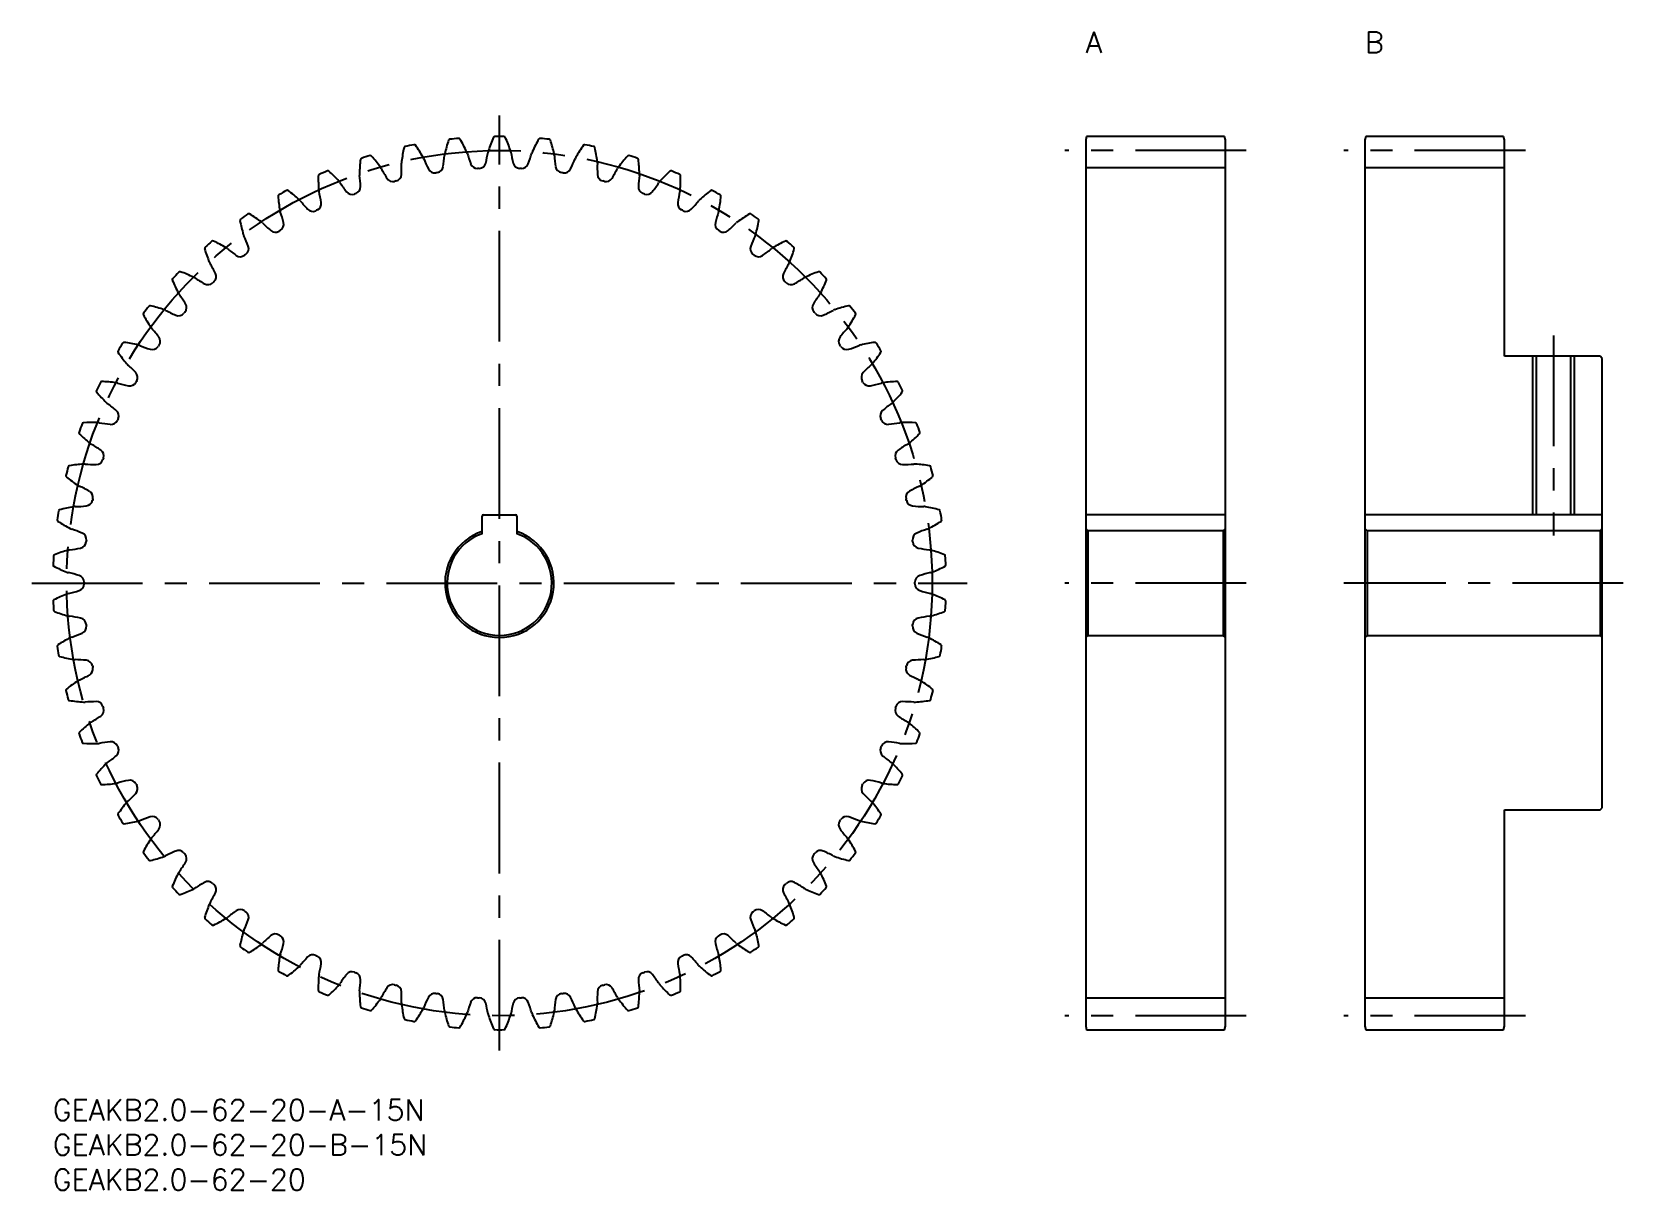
# Model space of a CAD drawing. Extents: x -3 to 225, y -13 to 153.
import ezdxf

# ---------------------------------------------------------------- set-up
doc = ezdxf.new("R2010")
doc.units = 0
doc.header["$LTSCALE"] = 0.5
doc.linetypes.add('CENTER', pattern=[50.8, 31.75, -6.35, 6.35, -6.35])
for name, color, linetype in [('MSM_CENTER', 1, 'CENTER'), ('MSM_CONTINUOUS', 7, 'CONTINUOUS'), ('MSM_NARROW', 5, 'CONTINUOUS'), ('MSM_PART_NUMBER', 7, 'CONTINUOUS')]:
    doc.layers.add(name, color=color, linetype=linetype)
doc.styles.get("Standard").update_dxf_attribs({"font": 'txt.shx', "height": 1, "bigfont": 'bigfont.shx'})

# ---------------------------------------------------------------- blocks, each defined once
blk = doc.blocks.new('*U3')
at = {"layer": 'MSM_PART_NUMBER'}
blk.add_text('GEAKB2.0-62-20-B-15N', height=3, dxfattribs=at).set_placement((0, -8))
blk = doc.blocks.new('*U4')
at = {"layer": 'MSM_PART_NUMBER'}
blk.add_text('GEAKB2.0-62-20-A-15N', height=3, dxfattribs=at).set_placement((0, -3))
blk = doc.blocks.new('*U5')
at = {"layer": 'MSM_PART_NUMBER'}
blk.add_text('GEAKB2.0-62-20', height=3, dxfattribs=at).set_placement((0, -13))
blk = doc.blocks.new('*U6')
at = {"layer": 'MSM_PART_NUMBER'}
blk.add_text('A', height=3, dxfattribs=at).set_placement((148, 150))
blk = doc.blocks.new('*U7')
at = {"layer": 'MSM_PART_NUMBER'}
blk.add_text('B', height=3, dxfattribs=at).set_placement((188, 150))

msp = doc.modelspace()

# ---------------------------------------------------------------- linework, layer by layer
at = {"layer": 'MSM_CENTER'}
for p, q in [((64, 7), (64, 141)), ((171, 136), (145, 136)), ((211, 136), (185, 136)), ((215, 109.5), (215, 80.8)), ((-3, 74), (131, 74)), ((171, 74), (145, 74)), ((225, 74), (185, 74)), ((171, 12), (145, 12)), ((211, 12), (185, 12))]:
    msp.add_line(p, q, dxfattribs=at)
msp.add_circle((64, 74), 62, dxfattribs=at)
at = {"layer": 'MSM_CONTINUOUS'}
for p, q in [((148.13, 138), (148, 137.5)), ((148, 137.5), (148, 10.5)), ((167.87, 138), (148.13, 138)), ((168, 137.5), (167.87, 138)), ((168, 10.5), (168, 137.5)), ((188.13, 138), (188, 137.5)), ((188, 137.5), (188, 10.5)), ((207.87, 138), (188.13, 138)), ((208, 137.5), (207.87, 138)), ((208, 106.5), (208, 137.5)), ((168, 133.5), (148, 133.5)), ((208, 133.5), (188, 133.5)), ((221.7, 106.5), (208, 106.5)), ((212.54, 106.5), (212.54, 83.8)), ((217.46, 106.5), (217.46, 83.8)), ((222, 106.2), (221.7, 106.5)), ((222, 41.8), (222, 106.2)), ((61.5, 81.07), (61.5, 83.6)), ((61.7, 83.8), (66.3, 83.8)), ((66.5, 83.6), (66.5, 81.07)), ((168, 83.8), (148, 83.8)), ((222, 83.8), (188, 83.8)), ((148, 81.8), (148.3, 81.5)), ((148.3, 81.5), (148.3, 66.5)), ((167.7, 81.5), (148.3, 81.5)), ((167.7, 81.5), (168, 81.8)), ((167.7, 81.5), (167.7, 66.5)), ((188, 81.8), (188.3, 81.5)), ((188.3, 81.5), (188.3, 66.5)), ((221.7, 81.5), (188.3, 81.5)), ((221.7, 81.5), (222, 81.8)), ((221.7, 81.5), (221.7, 66.5)), ((148.3, 66.5), (148, 66.2)), ((148.3, 66.5), (167.7, 66.5)), ((168, 66.2), (167.7, 66.5)), ((188.3, 66.5), (188, 66.2)), ((188.3, 66.5), (221.7, 66.5)), ((222, 66.2), (221.7, 66.5)), ((208, 10.5), (208, 41.5)), ((208, 41.5), (221.7, 41.5)), ((221.7, 41.5), (222, 41.8)), ((168, 14.5), (148, 14.5)), ((208, 14.5), (188, 14.5)), ((148, 10.5), (148.13, 10)), ((148.13, 10), (167.87, 10)), ((167.87, 10), (168, 10.5)), ((188, 10.5), (188.13, 10)), ((188.13, 10), (207.87, 10)), ((207.87, 10), (208, 10.5))]:
    msp.add_line(p, q, dxfattribs=at)
for centre, radius, start, end in [((64, 74), 64, 101.0336, 102.1922), ((51.79, 136.62), 0.2, 35.8161, 101.0336), ((76.32, 130.94), 20.67, 161.6032, 167.2581), ((56.9, 137.4), 0.2, 96.3858, 161.6032), ((64, 74), 64, 95.2271, 96.3858), ((58.19, 137.53), 0.2, 30.0097, 95.2271), ((40.46, 127.3), 20.67, 24.3548, 30.0097), ((82.02, 129.41), 20.67, 155.7968, 161.4516), ((63.35, 137.8), 0.2, 90.5793, 155.7968), ((64, 74), 64, 89.4207, 90.5793), ((64.65, 137.8), 0.2, 24.2032, 89.4207), ((45.98, 129.41), 20.67, 18.5484, 24.2032), ((87.54, 127.3), 20.67, 149.9903, 155.6452), ((69.81, 137.53), 0.2, 84.7729, 149.9903), ((64, 74), 64, 83.6142, 84.7729), ((71.1, 137.4), 0.2, 18.3968, 83.6142), ((51.68, 130.94), 20.67, 12.7419, 18.3968), ((76.21, 136.62), 0.2, 78.9664, 144.1839), ((64, 74), 64, 77.8078, 78.9664), ((64.61, 132.26), 20.67, 173.2161, 178.871), ((44.29, 134.68), 0.2, 107.9987, 173.2161), ((64, 74), 64, 106.84, 107.9987), ((45.52, 135.06), 0.2, 41.6226, 106.84), ((30.22, 121.47), 20.67, 35.9677, 41.6226), ((70.5, 131.9), 20.67, 167.4097, 173.0645), ((50.53, 136.36), 0.2, 102.1922, 167.4097), ((35.19, 124.64), 20.67, 30.1613, 35.8161), ((51.63, 134.2), 1.66, 22.0001, 30.1613), ((76.15, 144.12), 24.8, 202.0344, 205.7409), ((31.41, 137.27), 24.8, 351.6785, 355.385), ((57.78, 135.14), 1.66, 167.2581, 175.4193), ((57.78, 135.14), 1.66, 16.1936, 24.3548), ((83.19, 142.53), 24.8, 196.2279, 199.9344), ((37.98, 140.24), 24.8, 345.872, 349.5785), ((64, 135.45), 1.66, 161.4516, 169.6128), ((64, 135.45), 1.66, 10.3872, 18.5484), ((90.02, 140.24), 24.8, 190.4215, 194.128), ((44.81, 142.53), 24.8, 340.0656, 343.7721), ((70.22, 135.14), 1.66, 155.6451, 163.8064), ((70.22, 135.14), 1.66, 4.5807, 12.7419), ((96.59, 137.27), 24.8, 184.615, 188.3215), ((51.85, 144.12), 24.8, 334.2591, 337.9656), ((76.37, 134.2), 1.66, 149.8387, 157.9999), ((92.81, 124.64), 20.67, 144.1839, 149.8387), ((77.47, 136.36), 0.2, 12.5903, 77.8078), ((57.5, 131.9), 20.67, 6.9355, 12.5903), ((97.78, 121.47), 20.67, 138.3774, 144.0323), ((82.48, 135.06), 0.2, 73.16, 138.3774), ((64, 74), 64, 72.0013, 73.16), ((83.71, 134.68), 0.2, 6.7839, 72.0013), ((63.39, 132.26), 20.67, 1.129, 6.7839), ((38.25, 132.37), 0.2, 113.8051, 179.0226), ((58.71, 132.02), 20.67, 179.0226, 184.6774), ((64, 74), 64, 112.6465, 113.8051), ((39.43, 132.88), 0.2, 47.429, 112.6465), ((25.59, 117.81), 20.67, 41.7742, 47.429), ((45.6, 132.63), 1.66, 178.871, 187.0322), ((19.34, 129.41), 24.8, 3.2914, 6.9979), ((45.6, 132.63), 1.66, 27.8065, 35.9677), ((69, 144.99), 24.8, 207.8408, 211.5473), ((48.96, 132.6), 1, 284.3986, 357.4849), ((25.18, 133.64), 24.8, 357.4849, 1.1914), ((51.63, 134.2), 1.66, 173.0645, 181.2257), ((54.72, 133.78), 1, 205.7409, 278.8272), ((64, 74), 59.5, 98.5921, 98.8272), ((54.96, 133.82), 1, 278.5921, 351.6785), ((60.81, 134.42), 1, 199.9344, 273.0208), ((64, 74), 59.5, 92.7857, 93.0208), ((61.06, 134.43), 1, 272.7857, 345.872), ((66.94, 134.43), 1, 194.128, 267.2143), ((64, 74), 59.5, 86.9792, 87.2143), ((67.19, 134.42), 1, 266.9792, 340.0656), ((73.04, 133.82), 1, 188.3215, 261.4079), ((64, 74), 59.5, 81.1728, 81.4079), ((73.28, 133.78), 1, 261.1728, 334.2591), ((76.37, 134.2), 1.66, 358.7743, 6.9355), ((102.82, 133.64), 24.8, 178.8086, 182.5151), ((79.04, 132.6), 1, 182.5151, 255.6014), ((59, 144.99), 24.8, 328.4527, 332.1592), ((82.4, 132.63), 1.66, 144.0322, 152.1935), ((108.66, 129.41), 24.8, 173.0021, 176.7086), ((82.4, 132.63), 1.66, 352.9678, 1.129), ((102.41, 117.81), 20.67, 132.571, 138.2258), ((88.57, 132.88), 0.2, 67.3535, 132.571), ((64, 74), 64, 66.1949, 67.3535), ((89.75, 132.37), 0.2, 0.9774, 66.1949), ((69.29, 132.02), 20.67, 355.3226, 0.9774), ((64, 74), 64, 118.4529, 119.6116), ((33.6, 130.09), 0.2, 53.2355, 118.4529), ((21.35, 113.7), 20.67, 47.5806, 53.2355), ((39.77, 130.47), 1.66, 184.6774, 192.8386), ((13.97, 124.61), 24.8, 9.0978, 12.8043), ((39.77, 130.47), 1.66, 33.613, 41.7742), ((61.79, 145.13), 24.8, 213.6473, 217.3538), ((42.87, 130.69), 1, 217.3538, 290.4401), ((43.1, 130.78), 1, 290.205, 3.2914), ((48.72, 132.54), 1, 211.5473, 284.6337), ((64, 74), 59.5, 104.3986, 104.6337), ((64, 74), 59.5, 75.3663, 75.6014), ((79.28, 132.54), 1, 255.3663, 328.4527), ((84.9, 130.78), 1, 176.7086, 249.795), ((85.13, 130.69), 1, 249.5599, 322.6462), ((66.21, 145.13), 24.8, 322.6462, 326.3527), ((88.23, 130.47), 1.66, 138.2258, 146.387), ((114.03, 124.61), 24.8, 167.1957, 170.9022), ((88.23, 130.47), 1.66, 347.1614, 355.3226), ((106.65, 113.7), 20.67, 126.7645, 132.4194), ((94.4, 130.09), 0.2, 61.5471, 126.7645), ((64, 74), 64, 60.3884, 61.5471), ((32.48, 129.47), 0.2, 119.6116, 184.829), ((52.87, 131.19), 20.67, 184.829, 190.4839), ((34.18, 127.73), 1.66, 39.4194, 47.5806), ((54.61, 144.54), 24.8, 219.4537, 223.1602), ((37.47, 128.37), 1, 296.0115, 9.0978), ((64, 74), 59.5, 110.205, 110.4401), ((64, 74), 59.5, 69.5599, 69.795), ((90.53, 128.37), 1, 170.9022, 243.9885), ((73.39, 144.54), 24.8, 316.8398, 320.5463), ((93.82, 127.73), 1.66, 132.4193, 140.5806), ((75.13, 131.19), 20.67, 349.5161, 355.171), ((95.52, 129.47), 0.2, 355.171, 60.3884), ((27.03, 125.99), 0.2, 125.418, 190.6355), ((47.14, 129.77), 20.67, 190.6355, 196.2903), ((64, 74), 64, 124.2594, 125.418), ((28.08, 126.73), 0.2, 59.042, 124.2594), ((17.56, 109.18), 20.67, 53.3871, 59.042), ((28.89, 124.44), 1.66, 45.2259, 53.3871), ((47.52, 143.23), 24.8, 225.2602, 228.9667), ((34.18, 127.73), 1.66, 190.4839, 198.6451), ((9.1, 119.29), 24.8, 14.9043, 18.6108), ((32.1, 125.41), 1, 301.8179, 14.9043), ((37.24, 128.26), 1, 223.1602, 296.2466), ((64, 74), 59.5, 116.0115, 116.2466), ((64, 74), 59.5, 63.7534, 63.9885), ((90.76, 128.26), 1, 243.7534, 316.8398), ((95.9, 125.41), 1, 165.0957, 238.1821), ((118.9, 119.29), 24.8, 161.3892, 165.0957), ((93.82, 127.73), 1.66, 341.3549, 349.5161), ((80.48, 143.23), 24.8, 311.0333, 314.7398), ((99.11, 124.44), 1.66, 126.6129, 134.7741), ((110.44, 109.18), 20.67, 120.958, 126.6129), ((99.92, 126.73), 0.2, 55.7406, 120.9581), ((64, 74), 64, 54.582, 55.7406), ((80.86, 129.77), 20.67, 343.7097, 349.3645), ((100.97, 125.99), 0.2, 349.3645, 54.5819), ((28.89, 124.44), 1.66, 196.2903, 204.4515), ((4.8, 113.5), 24.8, 20.7107, 24.4172), ((31.89, 125.28), 1, 228.9667, 302.053), ((64, 74), 59.5, 121.8179, 122.053), ((64, 74), 59.5, 57.947, 58.1821), ((96.11, 125.28), 1, 237.947, 311.0333), ((123.2, 113.5), 24.8, 155.5828, 159.2893), ((99.11, 124.44), 1.66, 335.5485, 343.7097), ((21.96, 121.99), 0.2, 131.2245, 196.4419), ((41.58, 127.78), 20.67, 196.4419, 202.0968), ((64, 74), 64, 130.0658, 131.2245), ((22.93, 122.83), 0.2, 64.8484, 130.0658), ((14.24, 104.3), 20.67, 59.1935, 64.8484), ((23.97, 120.63), 1.66, 51.0323, 59.1935), ((40.6, 141.21), 24.8, 231.0666, 234.7731), ((26.87, 121.77), 1, 234.7731, 307.8595), ((64, 74), 59.5, 127.6244, 127.8595), ((27.07, 121.92), 1, 307.6244, 20.7107), ((100.93, 121.92), 1, 159.2893, 232.3756), ((64, 74), 59.5, 52.1405, 52.3756), ((101.13, 121.77), 1, 232.1405, 305.2269), ((87.4, 141.21), 24.8, 305.2269, 308.9334), ((104.03, 120.63), 1.66, 120.8065, 128.9677), ((113.76, 104.3), 20.67, 115.1516, 120.8065), ((105.07, 122.83), 0.2, 49.9342, 115.1516), ((64, 74), 64, 48.7755, 49.9342), ((86.42, 127.78), 20.67, 337.9032, 343.5581), ((106.04, 121.99), 0.2, 343.5581, 48.7755), ((64, 74), 64, 135.8723, 137.0309), ((18.21, 118.42), 0.2, 70.6549, 135.8723), ((11.43, 99.11), 20.67, 65, 70.6549), ((23.97, 120.63), 1.66, 202.0968, 210.258), ((1.11, 107.31), 24.8, 26.5172, 30.2237), ((126.89, 107.31), 24.8, 149.7763, 153.4828), ((104.03, 120.63), 1.66, 329.742, 337.9032), ((116.57, 99.11), 20.67, 109.3451, 115), ((109.79, 118.42), 0.2, 44.1277, 109.3452), ((64, 74), 64, 42.9691, 44.1277), ((17.32, 117.49), 0.2, 137.0309, 202.2484), ((36.26, 125.24), 20.67, 202.2484, 207.9032), ((19.46, 116.34), 1.66, 56.8388, 65), ((33.92, 138.5), 24.8, 236.8731, 240.5796), ((22.23, 117.76), 1, 240.5796, 313.6659), ((64, 74), 59.5, 133.4308, 133.6659), ((22.41, 117.94), 1, 313.4308, 26.5172), ((105.59, 117.94), 1, 153.4828, 226.5692), ((64, 74), 59.5, 46.3341, 46.5692), ((105.77, 117.76), 1, 226.3341, 299.4204), ((94.08, 138.5), 24.8, 299.4204, 303.1269), ((108.54, 116.34), 1.66, 115, 123.1612), ((91.74, 125.24), 20.67, 332.0968, 337.7516), ((110.68, 117.49), 0.2, 337.7516, 42.969), ((19.46, 116.34), 1.66, 207.9032, 216.0644), ((-1.94, 100.78), 24.8, 32.3236, 36.0301), ((18.18, 113.5), 1, 319.2373, 32.3236), ((109.82, 113.5), 1, 147.6764, 220.7627), ((129.94, 100.78), 24.8, 143.9699, 147.6764), ((108.54, 116.34), 1.66, 323.9356, 332.0968), ((13.16, 112.54), 0.2, 142.8374, 208.0548), ((31.22, 122.17), 20.67, 208.0548, 213.7097), ((64, 74), 64, 141.6787, 142.8374), ((13.95, 113.56), 0.2, 76.4613, 141.6787), ((9.15, 93.66), 20.67, 70.8065, 76.4613), ((15.4, 111.62), 1.66, 62.6452, 70.8065), ((27.55, 135.12), 24.8, 242.6795, 246.386), ((18.01, 113.31), 1, 246.386, 319.4724), ((64, 74), 59.5, 139.2373, 139.4724), ((64, 74), 59.5, 40.5276, 40.7627), ((109.99, 113.31), 1, 220.5276, 293.614), ((100.45, 135.12), 24.8, 293.614, 297.3205), ((112.6, 111.62), 1.66, 109.1935, 117.3548), ((118.85, 93.66), 20.67, 103.5387, 109.1935), ((96.78, 122.17), 20.67, 326.2903, 331.9452), ((114.05, 113.56), 0.2, 38.3213, 103.5387), ((64, 74), 64, 37.1626, 38.3213), ((114.84, 112.54), 0.2, 331.9452, 37.1626), ((15.4, 111.62), 1.66, 213.7097, 221.8709), ((-4.31, 93.97), 24.8, 38.1301, 41.8366), ((132.31, 93.97), 24.8, 138.1634, 141.8699), ((112.6, 111.62), 1.66, 318.1291, 326.2903), ((9.52, 107.2), 0.2, 148.6438, 213.8613), ((64, 74), 64, 147.4852, 148.6438), ((10.2, 108.29), 0.2, 82.2678, 147.4852), ((7.45, 88.01), 20.67, 76.6129, 82.2678), ((11.85, 106.51), 1.66, 68.4517, 76.6129), ((21.55, 131.12), 24.8, 248.486, 252.1925), ((14.27, 108.46), 1, 252.1925, 325.2788), ((64, 74), 59.5, 145.0437, 145.2788), ((14.41, 108.66), 1, 325.0437, 38.1301), ((113.59, 108.66), 1, 141.8699, 214.9563), ((64, 74), 59.5, 34.7212, 34.9563), ((113.73, 108.46), 1, 214.7212, 287.8075), ((106.45, 131.12), 24.8, 287.8075, 291.514), ((116.15, 106.51), 1.66, 103.3871, 111.5483), ((120.55, 88.01), 20.67, 97.7322, 103.3871), ((117.8, 108.29), 0.2, 32.5148, 97.7323), ((64, 74), 64, 31.3562, 32.5148), ((118.48, 107.2), 0.2, 326.1387, 31.3562), ((26.51, 118.6), 20.67, 213.8613, 219.5161), ((11.85, 106.51), 1.66, 219.5161, 227.6773), ((-5.98, 86.96), 24.8, 43.9365, 47.643), ((133.98, 86.96), 24.8, 132.357, 136.0635), ((116.15, 106.51), 1.66, 312.3227, 320.4839), ((101.49, 118.6), 20.67, 320.4839, 326.1387), ((64, 74), 64, 153.2917, 154.4503), ((7.01, 102.67), 0.2, 88.0742, 153.2917), ((6.32, 82.22), 20.67, 82.4194, 88.0742), ((8.83, 101.06), 1.66, 74.2581, 82.4194), ((15.99, 126.53), 24.8, 254.2924, 257.9989), ((11.04, 103.25), 1, 257.9989, 331.0853), ((11.16, 103.47), 1, 330.8502, 43.9365), ((64, 74), 59.5, 150.8502, 151.0853), ((116.84, 103.47), 1, 136.0635, 209.1498), ((64, 74), 59.5, 28.9147, 29.1498), ((116.96, 103.25), 1, 208.9147, 282.0011), ((112.01, 126.53), 24.8, 282.0011, 285.7076), ((119.17, 101.06), 1.66, 97.5806, 105.7419), ((121.68, 82.22), 20.67, 91.9258, 97.5806), ((120.99, 102.67), 0.2, 26.7083, 91.9258), ((64, 74), 64, 25.5497, 26.7083), ((6.44, 101.52), 0.2, 154.4503, 219.6677), ((22.19, 114.58), 20.67, 219.6677, 225.3226), ((105.81, 114.58), 20.67, 314.6774, 320.3323), ((121.56, 101.52), 0.2, 320.3323, 25.5497), ((8.83, 101.06), 1.66, 225.3226, 233.4838), ((-6.93, 79.81), 24.8, 49.743, 53.4495), ((8.45, 97.97), 1, 336.6566, 49.743), ((119.55, 97.97), 1, 130.257, 203.3434), ((134.93, 79.81), 24.8, 126.5505, 130.257), ((119.17, 101.06), 1.66, 306.5162, 314.6774), ((64, 74), 64, 159.0981, 160.2567), ((4.4, 96.76), 0.2, 93.8807, 159.0981), ((5.78, 76.34), 20.67, 88.2258, 93.8807), ((6.37, 95.34), 1.66, 80.0646, 88.2258), ((10.92, 121.41), 24.8, 260.0989, 263.8054), ((8.35, 97.74), 1, 263.8054, 336.8917), ((64, 74), 59.5, 156.6566, 156.8917), ((64, 74), 59.5, 23.1083, 23.3434), ((119.65, 97.74), 1, 203.1083, 276.1946), ((117.08, 121.41), 24.8, 276.1946, 279.9011), ((121.63, 95.34), 1.66, 91.7742, 99.9354), ((122.22, 76.34), 20.67, 86.1193, 91.7742), ((123.6, 96.76), 0.2, 20.9019, 86.1193), ((64, 74), 64, 19.7433, 20.9019), ((3.95, 95.55), 0.2, 160.2567, 225.4742), ((18.3, 110.14), 20.67, 225.4742, 231.129), ((6.37, 95.34), 1.66, 231.129, 239.2902), ((-7.15, 72.6), 24.8, 55.5494, 59.2559), ((135.15, 72.6), 24.8, 120.7441, 124.4506), ((121.63, 95.34), 1.66, 300.7098, 308.871), ((109.7, 110.14), 20.67, 308.871, 314.5258), ((124.05, 95.55), 0.2, 314.5258, 19.7433), ((6.24, 91.99), 1, 269.6119, 342.6982), ((6.31, 92.23), 1, 342.4631, 55.5494), ((64, 74), 59.5, 162.4631, 162.6982), ((121.69, 92.23), 1, 124.4506, 197.5369), ((64, 74), 59.5, 17.3018, 17.5369), ((121.76, 91.99), 1, 197.3018, 270.3881), ((64, 74), 64, 164.9046, 166.0632), ((2.08, 89.37), 0.2, 166.0632, 231.2807), ((14.88, 105.33), 20.67, 231.2806, 236.9355), ((2.4, 90.62), 0.2, 99.6871, 164.9046), ((5.85, 70.44), 20.67, 94.0323, 99.6871), ((4.51, 89.4), 1.66, 85.871, 94.0323), ((6.4, 115.79), 24.8, 265.9053, 269.6119), ((121.6, 115.79), 24.8, 270.3881, 274.0947), ((123.49, 89.4), 1.66, 85.9677, 94.129), ((122.15, 70.44), 20.67, 80.3129, 85.9677), ((113.12, 105.33), 20.67, 303.0645, 308.7194), ((125.6, 90.62), 0.2, 15.0954, 80.3129), ((64, 74), 64, 13.9368, 15.0954), ((125.92, 89.37), 0.2, 308.7194, 13.9368), ((4.51, 89.4), 1.66, 236.9355, 245.0967), ((-6.65, 65.41), 24.8, 61.3559, 65.0624), ((4.76, 86.3), 1, 348.2696, 61.3559), ((123.24, 86.3), 1, 118.6441, 191.7304), ((134.65, 65.41), 24.8, 114.9376, 118.6441), ((123.49, 89.4), 1.66, 294.9033, 303.0645), ((1.04, 84.3), 0.2, 105.4936, 170.711), ((6.5, 64.58), 20.67, 99.8387, 105.4936), ((3.26, 83.31), 1.66, 91.6775, 99.8387), ((2.47, 109.75), 24.8, 271.7118, 275.4183), ((4.71, 86.06), 1, 275.4183, 348.5046), ((64, 74), 59.5, 168.2696, 168.5046), ((64, 74), 59.5, 11.4954, 11.7304), ((123.29, 86.06), 1, 191.4954, 264.5817), ((125.53, 109.75), 24.8, 264.5817, 268.2882), ((124.74, 83.31), 1.66, 80.1613, 88.3225), ((121.5, 64.58), 20.67, 74.5064, 80.1613), ((126.96, 84.3), 0.2, 9.289, 74.5064), ((64, 74), 64, 170.711, 171.8696), ((0.84, 83.02), 0.2, 171.8696, 237.0871), ((11.96, 100.2), 20.67, 237.0871, 242.7419), ((61.7, 83.6), 0.2, 90, 180), ((66.3, 83.6), 0.2, 0, 90), ((116.04, 100.2), 20.67, 297.2581, 302.9129), ((64, 74), 64, 8.1304, 9.289), ((127.16, 83.02), 0.2, 302.9129, 8.1304), ((3.26, 83.31), 1.66, 242.7419, 250.9031), ((-5.41, 58.31), 24.8, 67.1623, 70.8688), ((3.8, 80), 1, 281.2248, 354.3111), ((3.82, 80.24), 1, 354.076, 67.1623), ((64, 74), 59.5, 174.076, 174.3111), ((64, 74), 7.8, 108.6939, 71.3061), ((64, 74), 7.5, 109.4712, 70.5288), ((124.18, 80.24), 1, 112.8377, 185.924), ((64, 74), 59.5, 5.6889, 5.924), ((124.2, 80), 1, 185.6889, 258.7752), ((133.41, 58.31), 24.8, 109.1312, 112.8377), ((124.74, 83.31), 1.66, 289.0969, 297.2581), ((64, 74), 64, 176.5175, 177.6761), ((0.32, 77.88), 0.2, 111.3, 176.5175), ((7.75, 58.81), 20.67, 105.6452, 111.3), ((2.63, 77.11), 1.66, 97.484, 105.6452), ((-0.83, 103.34), 24.8, 277.5182, 281.2248), ((128.83, 103.34), 24.8, 258.7752, 262.4818), ((125.37, 77.11), 1.66, 74.3548, 82.516), ((120.25, 58.81), 20.67, 68.7, 74.3548), ((127.68, 77.88), 0.2, 3.4825, 68.6999), ((64, 74), 64, 2.3239, 3.4825), ((0.25, 76.59), 0.2, 177.6761, 242.8936), ((9.58, 94.81), 20.67, 242.8935, 248.5484), ((2.63, 77.11), 1.66, 248.5484, 256.7096), ((-3.47, 51.37), 24.8, 72.9688, 76.6753), ((131.47, 51.37), 24.8, 103.3247, 107.0312), ((125.37, 77.11), 1.66, 283.2904, 291.4516), ((118.42, 94.81), 20.67, 291.4516, 297.1065), ((127.75, 76.59), 0.2, 297.1065, 2.3239), ((3.5, 74.12), 1, 359.8825, 72.9688), ((3.5, 73.88), 1, 287.0312, 0.1175), ((64, 74), 59.5, 179.8825, 180.1175), ((124.5, 74.12), 1, 107.0312, 180.1175), ((64, 74), 59.5, 359.8825, 0.1175), ((124.5, 73.88), 1, 179.8825, 252.9688), ((0.25, 71.41), 0.2, 117.1065, 182.3239), ((64, 74), 64, 182.3239, 183.4825), ((9.58, 53.19), 20.67, 111.4516, 117.1065), ((2.63, 70.89), 1.66, 103.2904, 111.4516), ((-3.47, 96.63), 24.8, 283.3247, 287.0312), ((131.47, 96.63), 24.8, 252.9688, 256.6753), ((125.37, 70.89), 1.66, 68.5484, 76.7096), ((118.42, 53.19), 20.67, 62.8935, 68.5484), ((127.75, 71.41), 0.2, 357.6761, 62.8935), ((64, 74), 64, 356.5175, 357.6761), ((0.32, 70.12), 0.2, 183.4825, 248.7), ((7.75, 89.19), 20.67, 248.7, 254.3548), ((2.63, 70.89), 1.66, 254.3548, 262.516), ((-0.83, 44.66), 24.8, 78.7752, 82.4818), ((3.8, 68), 1, 5.6889, 78.7752), ((124.2, 68), 1, 101.2248, 174.3111), ((128.83, 44.66), 24.8, 97.5182, 101.2248), ((125.37, 70.89), 1.66, 277.484, 285.6452), ((120.25, 89.19), 20.67, 285.6452, 291.3), ((127.68, 70.12), 0.2, 291.3, 356.5175), ((11.96, 47.8), 20.67, 117.2581, 122.9129), ((3.26, 64.69), 1.66, 109.0969, 117.2581), ((-5.41, 89.69), 24.8, 289.1312, 292.8377), ((3.82, 67.76), 1, 292.8377, 5.924), ((64, 74), 59.5, 185.6889, 185.924), ((64, 74), 59.5, 354.076, 354.3111), ((124.18, 67.76), 1, 174.076, 247.1623), ((133.41, 89.69), 24.8, 247.1623, 250.8688), ((124.74, 64.69), 1.66, 62.7419, 70.9031), ((116.04, 47.8), 20.67, 57.0871, 62.7419), ((0.84, 64.98), 0.2, 122.9129, 188.1304), ((64, 74), 64, 188.1304, 189.289), ((64, 74), 64, 350.711, 351.8696), ((127.16, 64.98), 0.2, 351.8696, 57.087), ((1.04, 63.7), 0.2, 189.289, 254.5065), ((6.5, 83.42), 20.67, 254.5064, 260.1613), ((3.26, 64.69), 1.66, 260.1613, 268.3225), ((2.47, 38.25), 24.8, 84.5817, 88.2882), ((4.71, 61.94), 1, 11.4954, 84.5817), ((4.76, 61.7), 1, 298.6441, 11.7304), ((64, 74), 59.5, 191.4954, 191.7304), ((123.24, 61.7), 1, 168.2696, 241.3559), ((64, 74), 59.5, 348.2696, 348.5046), ((123.29, 61.94), 1, 95.4183, 168.5046), ((125.53, 38.25), 24.8, 91.7118, 95.4183), ((124.74, 64.69), 1.66, 271.6775, 279.8387), ((121.5, 83.42), 20.67, 279.8387, 285.4936), ((126.96, 63.7), 0.2, 285.4936, 350.711), ((14.88, 42.67), 20.67, 123.0645, 128.7194), ((4.51, 58.6), 1.66, 114.9033, 123.0645), ((-6.65, 82.59), 24.8, 294.9376, 298.6441), ((134.65, 82.59), 24.8, 241.3559, 245.0624), ((123.49, 58.6), 1.66, 56.9355, 65.0967), ((113.12, 42.67), 20.67, 51.2806, 56.9355), ((2.08, 58.63), 0.2, 128.7194, 193.9368), ((64, 74), 64, 193.9368, 195.0954), ((2.4, 57.38), 0.2, 195.0954, 260.3129), ((5.85, 77.56), 20.67, 260.3129, 265.9677), ((6.4, 32.21), 24.8, 90.3881, 94.0947), ((6.24, 56.01), 1, 17.3018, 90.3881), ((121.76, 56.01), 1, 89.6119, 162.6982), ((121.6, 32.21), 24.8, 85.9053, 89.6119), ((122.15, 77.56), 20.67, 274.0323, 279.6871), ((125.6, 57.38), 0.2, 279.6871, 344.9046), ((64, 74), 64, 344.9046, 346.0632), ((125.92, 58.63), 0.2, 346.0632, 51.2806), ((4.51, 58.6), 1.66, 265.9677, 274.129), ((-7.15, 75.4), 24.8, 300.7441, 304.4506), ((6.31, 55.77), 1, 304.4506, 17.5369), ((64, 74), 59.5, 197.3018, 197.5369), ((121.69, 55.77), 1, 162.4631, 235.5494), ((64, 74), 59.5, 342.4631, 342.6982), ((135.15, 75.4), 24.8, 235.5494, 239.2559), ((123.49, 58.6), 1.66, 265.871, 274.0323), ((3.95, 52.45), 0.2, 134.5258, 199.7433), ((18.3, 37.86), 20.67, 128.871, 134.5258), ((6.37, 52.66), 1.66, 120.7098, 128.871), ((121.63, 52.66), 1.66, 51.129, 59.2902), ((109.7, 37.86), 20.67, 45.4742, 51.129), ((124.05, 52.45), 0.2, 340.2567, 45.4741), ((64, 74), 64, 199.7433, 200.9019), ((4.4, 51.24), 0.2, 200.9019, 266.1194), ((5.78, 71.66), 20.67, 266.1193, 271.7742), ((6.37, 52.66), 1.66, 271.7742, 279.9354), ((10.92, 26.59), 24.8, 96.1946, 99.9011), ((8.35, 50.26), 1, 23.1083, 96.1946), ((8.45, 50.03), 1, 310.257, 23.3434), ((64, 74), 59.5, 203.1083, 203.3434), ((119.55, 50.03), 1, 156.6566, 229.743), ((64, 74), 59.5, 336.6566, 336.8917), ((119.65, 50.26), 1, 83.8054, 156.8917), ((117.08, 26.59), 24.8, 80.0989, 83.8054), ((121.63, 52.66), 1.66, 260.0646, 268.2258), ((122.22, 71.66), 20.67, 268.2258, 273.8807), ((123.6, 51.24), 0.2, 273.8807, 339.0981), ((64, 74), 64, 339.0981, 340.2567), ((22.19, 33.42), 20.67, 134.6774, 140.3323), ((8.83, 46.94), 1.66, 126.5162, 134.6774), ((-6.93, 68.19), 24.8, 306.5505, 310.257), ((134.93, 68.19), 24.8, 229.743, 233.4495), ((119.17, 46.94), 1.66, 45.3226, 53.4838), ((105.81, 33.42), 20.67, 39.6677, 45.3226), ((6.44, 46.48), 0.2, 140.3323, 205.5497), ((64, 74), 64, 205.5497, 206.7083), ((15.99, 21.47), 24.8, 102.0011, 105.7076), ((11.04, 44.75), 1, 28.9147, 102.0011), ((116.96, 44.75), 1, 77.9989, 151.0853), ((112.01, 21.47), 24.8, 74.2924, 77.9989), ((64, 74), 64, 333.2917, 334.4503), ((121.56, 46.48), 0.2, 334.4503, 39.6677), ((7.01, 45.33), 0.2, 206.7083, 271.9258), ((6.32, 65.78), 20.67, 271.9258, 277.5806), ((8.83, 46.94), 1.66, 277.5806, 285.7419), ((-5.98, 61.04), 24.8, 312.357, 316.0635), ((11.16, 44.53), 1, 316.0635, 29.1498), ((64, 74), 59.5, 208.9147, 209.1498), ((116.84, 44.53), 1, 150.8502, 223.9365), ((64, 74), 59.5, 330.8502, 331.0853), ((133.98, 61.04), 24.8, 223.9365, 227.643), ((119.17, 46.94), 1.66, 254.2581, 262.4193), ((121.68, 65.78), 20.67, 262.4194, 268.0742), ((120.99, 45.33), 0.2, 268.0742, 333.2917), ((26.51, 29.4), 20.67, 140.4839, 146.1387), ((11.85, 41.49), 1.66, 132.3227, 140.4839), ((116.15, 41.49), 1.66, 39.5161, 47.6773), ((101.49, 29.4), 20.67, 33.8613, 39.5161), ((9.52, 40.8), 0.2, 146.1387, 211.3562), ((64, 74), 64, 211.3562, 212.5148), ((10.2, 39.71), 0.2, 212.5148, 277.7323), ((7.45, 59.99), 20.67, 277.7322, 283.3871), ((11.85, 41.49), 1.66, 283.3871, 291.5483), ((21.55, 16.88), 24.8, 107.8075, 111.514), ((14.27, 39.54), 1, 34.7212, 107.8075), ((64, 74), 59.5, 214.7212, 214.9563), ((14.41, 39.34), 1, 321.8699, 34.9563), ((113.59, 39.34), 1, 145.0437, 218.1301), ((64, 74), 59.5, 325.0437, 325.2788), ((113.73, 39.54), 1, 72.1925, 145.2788), ((106.45, 16.88), 24.8, 68.486, 72.1925), ((116.15, 41.49), 1.66, 248.4517, 256.6129), ((120.55, 59.99), 20.67, 256.6129, 262.2678), ((117.8, 39.71), 0.2, 262.2678, 327.4852), ((64, 74), 64, 327.4852, 328.6438), ((118.48, 40.8), 0.2, 328.6438, 33.8613), ((31.22, 25.83), 20.67, 146.2903, 151.9452), ((15.4, 36.38), 1.66, 138.1291, 146.2903), ((-4.31, 54.03), 24.8, 318.1634, 321.8699), ((132.31, 54.03), 24.8, 218.1301, 221.8366), ((112.6, 36.38), 1.66, 33.7097, 41.8709), ((96.78, 25.83), 20.67, 28.0548, 33.7097), ((13.16, 35.46), 0.2, 151.9452, 217.1626), ((64, 74), 64, 217.1626, 218.3213), ((13.95, 34.44), 0.2, 218.3213, 283.5387), ((9.15, 54.34), 20.67, 283.5387, 289.1935), ((15.4, 36.38), 1.66, 289.1935, 297.3548), ((27.55, 12.88), 24.8, 113.614, 117.3205), ((18.01, 34.69), 1, 40.5276, 113.614), ((64, 74), 59.5, 220.5276, 220.7627), ((18.18, 34.5), 1, 327.6764, 40.7627), ((109.82, 34.5), 1, 139.2373, 212.3236), ((64, 74), 59.5, 319.2373, 319.4724), ((109.99, 34.69), 1, 66.386, 139.4724), ((100.45, 12.88), 24.8, 62.6795, 66.386), ((112.6, 36.38), 1.66, 242.6452, 250.8065), ((118.85, 54.34), 20.67, 250.8065, 256.4613), ((114.05, 34.44), 0.2, 256.4613, 321.6788), ((64, 74), 64, 321.6787, 322.8374), ((114.84, 35.46), 0.2, 322.8374, 28.0549), ((36.26, 22.76), 20.67, 152.0968, 157.7516), ((19.46, 31.66), 1.66, 143.9356, 152.0968), ((-1.94, 47.22), 24.8, 323.9699, 327.6764), ((129.94, 47.22), 24.8, 212.3236, 216.0301), ((108.54, 31.66), 1.66, 27.9032, 36.0644), ((91.74, 22.76), 20.67, 22.2484, 27.9032), ((17.32, 30.51), 0.2, 157.7516, 222.9691), ((64, 74), 64, 222.9691, 224.1277), ((11.43, 48.89), 20.67, 289.3451, 295), ((19.46, 31.66), 1.66, 295, 303.1612), ((33.92, 9.5), 24.8, 119.4204, 123.1269), ((22.23, 30.24), 1, 46.3341, 119.4204), ((64, 74), 59.5, 226.3341, 226.5692), ((22.41, 30.06), 1, 333.4828, 46.5692), ((105.59, 30.06), 1, 133.4308, 206.5172), ((64, 74), 59.5, 313.4308, 313.6659), ((105.77, 30.24), 1, 60.5796, 133.6659), ((94.08, 9.5), 24.8, 56.8731, 60.5796), ((108.54, 31.66), 1.66, 236.8388, 245), ((116.57, 48.89), 20.67, 245, 250.6549), ((64, 74), 64, 315.8723, 317.0309), ((110.68, 30.51), 0.2, 317.0309, 22.2484), ((18.21, 29.58), 0.2, 224.1277, 289.3452), ((41.58, 20.22), 20.67, 157.9032, 163.5581), ((23.97, 27.37), 1.66, 149.742, 157.9032), ((1.11, 40.69), 24.8, 329.7763, 333.4828), ((126.89, 40.69), 24.8, 206.5172, 210.2237), ((104.03, 27.37), 1.66, 22.0968, 30.258), ((86.42, 20.22), 20.67, 16.4419, 22.0968), ((109.79, 29.58), 0.2, 250.6549, 315.8723), ((21.96, 26.01), 0.2, 163.5581, 228.7755), ((64, 74), 64, 228.7755, 229.9342), ((14.24, 43.7), 20.67, 295.1516, 300.8065), ((23.97, 27.37), 1.66, 300.8065, 308.9677), ((40.6, 6.79), 24.8, 125.2269, 128.9334), ((26.87, 26.23), 1, 52.1405, 125.2269), ((4.8, 34.5), 24.8, 335.5828, 339.2893), ((64, 74), 59.5, 232.1405, 232.3756), ((27.07, 26.08), 1, 339.2893, 52.3756), ((100.93, 26.08), 1, 127.6244, 200.7107), ((123.2, 34.5), 24.8, 200.7107, 204.4172), ((64, 74), 59.5, 307.6244, 307.8595), ((101.13, 26.23), 1, 54.7731, 127.8595), ((87.4, 6.79), 24.8, 51.0666, 54.7731), ((104.03, 27.37), 1.66, 231.0323, 239.1936), ((113.76, 43.7), 20.67, 239.1935, 244.8484), ((64, 74), 64, 310.0658, 311.2245), ((106.04, 26.01), 0.2, 311.2245, 16.4419), ((22.93, 25.17), 0.2, 229.9342, 295.1516), ((47.14, 18.23), 20.67, 163.7097, 169.3645), ((28.89, 23.56), 1.66, 155.5485, 163.7097), ((47.52, 4.77), 24.8, 131.0333, 134.7398), ((31.89, 22.72), 1, 57.947, 131.0333), ((64, 74), 59.5, 237.947, 238.1821), ((32.1, 22.59), 1, 345.0957, 58.1821), ((95.9, 22.59), 1, 121.8179, 194.9043), ((64, 74), 59.5, 301.8179, 302.053), ((96.11, 22.72), 1, 48.9667, 122.053), ((80.48, 4.77), 24.8, 45.2602, 48.9667), ((99.11, 23.56), 1.66, 16.2903, 24.4515), ((80.86, 18.23), 20.67, 10.6355, 16.2903), ((105.07, 25.17), 0.2, 244.8484, 310.0659), ((27.03, 22.01), 0.2, 169.3645, 234.582), ((64, 74), 64, 234.582, 235.7406), ((28.08, 21.27), 0.2, 235.7406, 300.9581), ((17.56, 38.82), 20.67, 300.958, 306.6129), ((28.89, 23.56), 1.66, 306.6129, 314.7741), ((52.87, 16.81), 20.67, 169.5161, 175.171), ((34.18, 20.27), 1.66, 161.3549, 169.5161), ((9.1, 28.71), 24.8, 341.3892, 345.0957), ((37.24, 19.74), 1, 63.7534, 136.8398), ((64, 74), 59.5, 243.7534, 243.9885), ((37.47, 19.63), 1, 350.9022, 63.9885), ((90.53, 19.63), 1, 116.0115, 189.0978), ((64, 74), 59.5, 296.0115, 296.2466), ((90.76, 19.74), 1, 43.1602, 116.2466), ((118.9, 28.71), 24.8, 194.9043, 198.6108), ((93.82, 20.27), 1.66, 10.4839, 18.6451), ((75.13, 16.81), 20.67, 4.829, 10.4839), ((99.11, 23.56), 1.66, 225.2259, 233.3871), ((110.44, 38.82), 20.67, 233.3871, 239.042), ((99.92, 21.27), 0.2, 239.042, 304.2594), ((64, 74), 64, 304.2594, 305.418), ((100.97, 22.01), 0.2, 305.418, 10.6355), ((32.48, 18.53), 0.2, 175.171, 240.3884), ((64, 74), 64, 240.3884, 241.5471), ((21.35, 34.3), 20.67, 306.7645, 312.4194), ((34.18, 20.27), 1.66, 312.4194, 320.5806), ((54.61, 3.46), 24.8, 136.8398, 140.5463), ((13.97, 23.39), 24.8, 347.1957, 350.9022), ((42.87, 17.31), 1, 69.5599, 142.6462), ((64, 74), 59.5, 249.5599, 249.795), ((64, 74), 59.5, 290.205, 290.4401), ((85.13, 17.31), 1, 37.3538, 110.4401), ((114.03, 23.39), 24.8, 189.0978, 192.8043), ((73.39, 3.46), 24.8, 39.4537, 43.1602), ((93.82, 20.27), 1.66, 219.4194, 227.5807), ((106.65, 34.3), 20.67, 227.5806, 233.2355), ((64, 74), 64, 298.4529, 299.6116), ((95.52, 18.53), 0.2, 299.6116, 4.829), ((33.6, 17.91), 0.2, 241.5471, 306.7645), ((58.71, 15.98), 20.67, 175.3226, 180.9774), ((39.77, 17.53), 1.66, 167.1614, 175.3226), ((25.59, 30.19), 20.67, 312.571, 318.2258), ((39.77, 17.53), 1.66, 318.2258, 326.387), ((61.79, 2.87), 24.8, 142.6462, 146.3527), ((43.1, 17.22), 1, 356.7086, 69.795), ((19.34, 18.59), 24.8, 353.0021, 356.7086), ((69, 3.01), 24.8, 148.4527, 152.1592), ((48.72, 15.46), 1, 75.3663, 148.4527), ((64, 74), 59.5, 255.3663, 255.6014), ((48.96, 15.4), 1, 2.5151, 75.6014), ((79.04, 15.4), 1, 104.3986, 177.4849), ((64, 74), 59.5, 284.3986, 284.6337), ((79.28, 15.46), 1, 31.5473, 104.6337), ((59, 3.01), 24.8, 27.8408, 31.5473), ((84.9, 17.22), 1, 110.205, 183.2914), ((108.66, 18.59), 24.8, 183.2914, 186.9979), ((66.21, 2.87), 24.8, 33.6473, 37.3538), ((88.23, 17.53), 1.66, 213.613, 221.7742), ((102.41, 30.19), 20.67, 221.7742, 227.429), ((88.23, 17.53), 1.66, 4.6774, 12.8386), ((69.29, 15.98), 20.67, 359.0226, 4.6774), ((94.4, 17.91), 0.2, 233.2355, 298.453), ((38.25, 15.63), 0.2, 180.9774, 246.1949), ((64, 74), 64, 246.1949, 247.3535), ((39.43, 15.12), 0.2, 247.3535, 312.571), ((45.6, 15.37), 1.66, 172.9678, 181.129), ((64.61, 15.74), 20.67, 181.129, 186.7839), ((30.22, 26.53), 20.67, 318.3774, 324.0323), ((45.6, 15.37), 1.66, 324.0323, 332.1935), ((25.18, 14.36), 24.8, 358.8086, 2.5151), ((51.63, 13.8), 1.66, 178.7743, 186.9355), ((76.15, 3.88), 24.8, 154.2591, 157.9656), ((54.72, 14.22), 1, 81.1728, 154.2591), ((64, 74), 59.5, 261.1728, 261.4079), ((54.96, 14.18), 1, 8.3215, 81.4079), ((31.41, 10.73), 24.8, 4.615, 8.3215), ((83.19, 5.47), 24.8, 160.0656, 163.7721), ((60.81, 13.58), 1, 86.9792, 160.0656), ((64, 74), 59.5, 266.9792, 267.2143), ((61.06, 13.57), 1, 14.128, 87.2143), ((37.98, 7.76), 24.8, 10.4215, 14.128), ((90.02, 7.76), 24.8, 165.872, 169.5785), ((66.94, 13.57), 1, 92.7857, 165.872), ((64, 74), 59.5, 272.7857, 273.0208), ((67.19, 13.58), 1, 19.9344, 93.0208), ((44.81, 5.47), 24.8, 16.2279, 19.9344), ((96.59, 10.73), 24.8, 171.6785, 175.385), ((73.04, 14.18), 1, 98.5921, 171.6785), ((64, 74), 59.5, 278.5921, 278.8272), ((73.28, 14.22), 1, 25.7409, 98.8272), ((51.85, 3.88), 24.8, 22.0344, 25.7409), ((76.37, 13.8), 1.66, 353.0645, 1.2257), ((102.82, 14.36), 24.8, 177.4849, 181.1914), ((82.4, 15.37), 1.66, 207.8065, 215.9677), ((97.78, 26.53), 20.67, 215.9677, 221.6226), ((63.39, 15.74), 20.67, 353.2161, 358.871), ((82.4, 15.37), 1.66, 358.871, 7.0322), ((88.57, 15.12), 0.2, 227.429, 292.6465), ((64, 74), 64, 292.6465, 293.8051), ((89.75, 15.63), 0.2, 293.8051, 359.0225), ((44.29, 13.32), 0.2, 186.7839, 252.0013), ((64, 74), 64, 252.0013, 253.16), ((45.52, 12.94), 0.2, 253.16, 318.3774), ((70.5, 16.1), 20.67, 186.9355, 192.5903), ((50.53, 11.64), 0.2, 192.5903, 257.8078), ((64, 74), 64, 257.8078, 258.9664), ((35.19, 23.36), 20.67, 324.1839, 329.8387), ((51.63, 13.8), 1.66, 329.8387, 337.9999), ((57.78, 12.86), 1.66, 184.5807, 192.7419), ((76.32, 17.06), 20.67, 192.7419, 198.3968), ((40.46, 20.7), 20.67, 329.9903, 335.6452), ((57.78, 12.86), 1.66, 335.6452, 343.8064), ((64, 12.55), 1.66, 190.3872, 198.5484), ((82.02, 18.59), 20.67, 198.5484, 204.2032), ((45.98, 18.59), 20.67, 335.7968, 341.4516), ((64, 12.55), 1.66, 341.4516, 349.6128), ((70.22, 12.86), 1.66, 196.1936, 204.3548), ((87.54, 20.7), 20.67, 204.3548, 210.0097), ((51.68, 17.06), 20.67, 341.6032, 347.2581), ((70.22, 12.86), 1.66, 347.2581, 355.4193), ((76.37, 13.8), 1.66, 202.0001, 210.1613), ((92.81, 23.36), 20.67, 210.1613, 215.8161), ((64, 74), 64, 281.0336, 282.1922), ((77.47, 11.64), 0.2, 282.1922, 347.4097), ((57.5, 16.1), 20.67, 347.4097, 353.0645), ((82.48, 12.94), 0.2, 221.6226, 286.84), ((64, 74), 64, 286.84, 287.9987), ((83.71, 13.32), 0.2, 287.9987, 353.2161), ((51.79, 11.38), 0.2, 258.9664, 324.1839), ((56.9, 10.6), 0.2, 198.3968, 263.6142), ((64, 74), 64, 263.6142, 264.7729), ((58.19, 10.47), 0.2, 264.7729, 329.9903), ((63.35, 10.2), 0.2, 204.2032, 269.4207), ((64, 74), 64, 269.4207, 270.5793), ((64.65, 10.2), 0.2, 270.5793, 335.7968), ((69.81, 10.47), 0.2, 210.0097, 275.2271), ((64, 74), 64, 275.2271, 276.3858), ((71.1, 10.6), 0.2, 276.3858, 341.6032), ((76.21, 11.38), 0.2, 215.8161, 281.0336)]:
    msp.add_arc(centre, radius, start, end, dxfattribs=at)
at = {"layer": 'MSM_NARROW'}
for p, q in [((212, 106.5), (212, 83.8)), ((218, 106.5), (218, 83.8))]:
    msp.add_line(p, q, dxfattribs=at)

# ---------------------------------------------------------------- block references
at = {"layer": 'MSM_CONTINUOUS'}
for name in ['*U6', '*U7', '*U4', '*U3', '*U5']:
    msp.add_blockref(name, (0, 0), dxfattribs=at)

doc.saveas('drawing.dxf')
